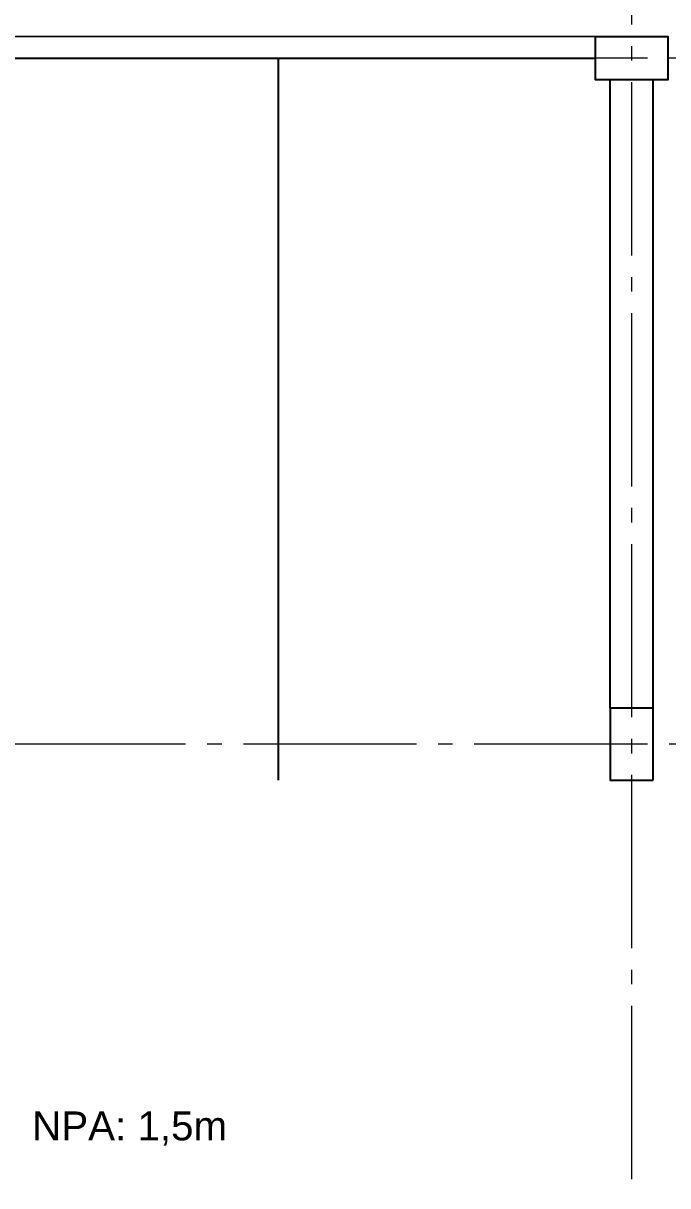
# Model space of a CAD drawing. Header units: metres. Extents: x 0 to 570, y -16 to 122.
# Drawn here: x 369.6 to 374.07, y 65.69 to 73.74 of the extents above; entities that cross this region are included whole.
import ezdxf

# ---------------------------------------------------------------- set-up
doc = ezdxf.new("R2010")
doc.units = ezdxf.units.M
doc.linetypes.add('ACAD_ISO04W100', pattern=[30, 24, -3, 0, -3])
for name, color, linetype in [('ARQ- COLUMNAS', 7, 'Continuous'), ('ARQ-MUROS MAMPOSTERIA', 7, 'Continuous'), ('ARQ-SUELO', 252, 'Continuous'), ('ARQ-TEXTO', 7, 'Continuous'), ('estructura ejes', 7, 'ACAD_ISO04W100')]:
    doc.layers.add(name, color=color, linetype=linetype)
doc.styles.get("Standard").update_dxf_attribs({"font": 'arial.ttf'})

msp = doc.modelspace()

# ---------------------------------------------------------------- linework, layer by layer
at = {"layer": 'ARQ- COLUMNAS'}
for points in [[(373.5662, 73.6519), (374.0662, 73.6519), (374.0662, 73.3519), (373.5662, 73.3519), (373.5662, 73.6519)], [(373.9662, 68.4983), (373.9662, 68.9983), (373.6662, 68.9983), (373.6662, 68.4983), (373.9662, 68.4983)]]:
    msp.add_lwpolyline(points, dxfattribs=at)
at = {"layer": 'ARQ-MUROS MAMPOSTERIA'}
msp.add_lwpolyline([(366.8662, 73.6483), (366.8662, 73.5019), (373.5662, 73.5019), (373.5662, 73.6483), (366.8662, 73.6519)], dxfattribs=at)
at = {"layer": 'ARQ-SUELO'}
for points in [[(371.3662, 73.4983), (371.3662, 68.4983)], [(373.6662, 68.9983), (373.6662, 73.3519)], [(373.9662, 68.9983), (373.9662, 73.3519)]]:
    msp.add_lwpolyline(points, dxfattribs=at)
at = {"layer": 'estructura ejes', "color": 252, "lineweight": 20, "ltscale": 0.05}
for p, q in [((373.8162, 78.1346), (373.8162, 41.0447)), ((401.1257, 73.5019), (330.4662, 73.5019)), ((401.1257, 68.7483), (330.4662, 68.7483))]:
    msp.add_line(p, q, dxfattribs=at)

# ---------------------------------------------------------------- texts
at = {"layer": 'ARQ-TEXTO', "insert": (371.0126, 66.203), "char_height": 0.2, "attachment_point": 3}
msp.add_mtext_dynamic_manual_height_columns('NPA: 1,5m', width=2.803168, gutter_width=12.5, heights=[0], dxfattribs=at)

doc.saveas('drawing.dxf')
